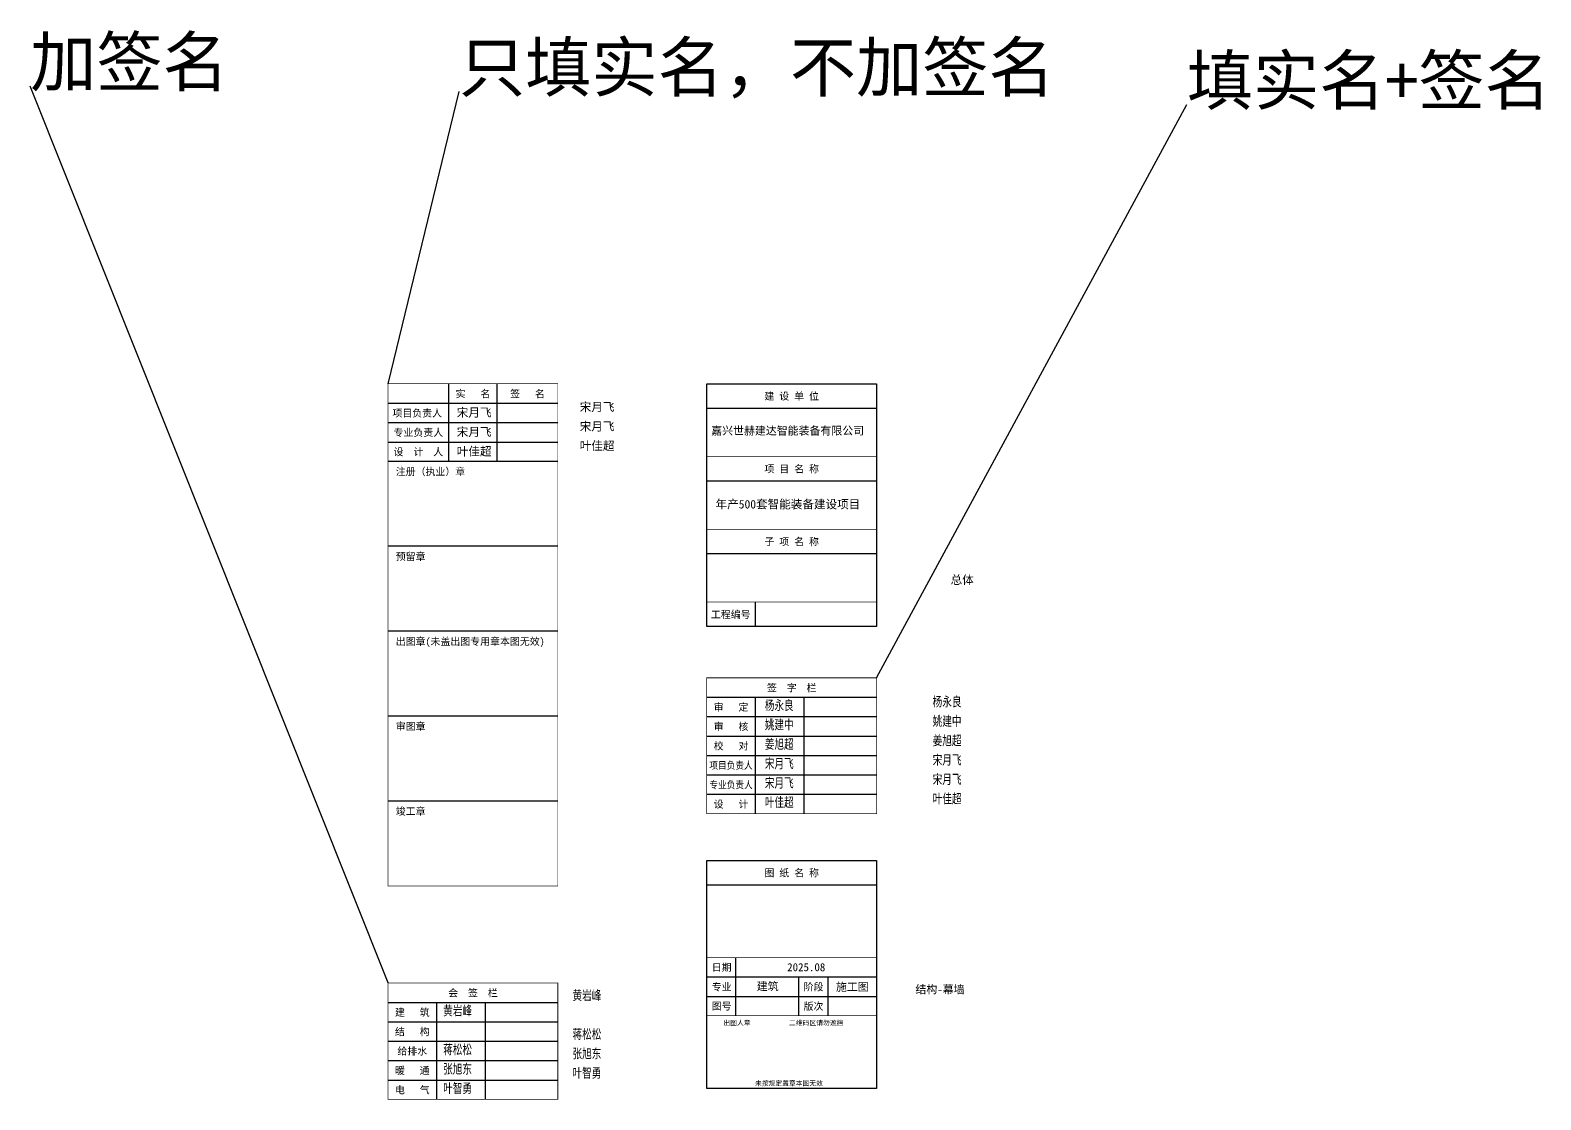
# Model space of a CAD drawing. Extents: x -599358 to 2865263, y -1062760 to 486533.
# Drawn here: x 2802990 to 2865263, y -747795 to -703706 of the extents above; entities that cross this region are included whole.
import ezdxf
from ezdxf.enums import TextEntityAlignment as Align

# ---------------------------------------------------------------- set-up
doc = ezdxf.new("R2010")
doc.units = 0
doc.layers.add('0-cxFrame', color=155, linetype='Continuous')
doc.layers.add('qianming', color=155, linetype='Continuous')
doc.styles.add('BZHZ', font='bzxw', dxfattribs={"width": 0.8, "bigfont": 'bzhz'})
doc.styles.add('cx_biaoti', font='')
doc.styles.add('cx_tuming', font='simhei.ttf')
doc.styles.add('图框宋体', font='', dxfattribs={"width": 0.75})
doc.styles.add('黑体', font='simhei.ttf')
doc.styles.get('cx_biaoti').set_extended_font_data('SimSun')
doc.styles.get('图框宋体').set_extended_font_data('SimSun')

# ---------------------------------------------------------------- blocks, each defined once
blk = doc.blocks.new('zjcx_lan_xinxi(Dragon)')
for p, q in [((7000, -3200), (0, -3200)), ((7000, -6700), (0, -6700)), ((7000, -10200), (0, -10200)), ((7000, -13700), (0, -13700)), ((7000, -17200), (0, -17200))]:
    blk.add_line(p, q)
at = {"const_width": 25}
blk.add_lwpolyline([(0, -20700), (7000, -20700), (7000, 0), (0, 0)], close=True, dxfattribs=at)
for points in [[(2500, -3200), (2500, 0)], [(4500, -3200), (4500, 0)], [(0, -800), (7000, -800)], [(0, -1600), (7000, -1600)], [(0, -2400), (7000, -2400)]]:
    blk.add_lwpolyline(points)
for points in [[(7000, -3200), (7000, 0)], [(0, -3200), (7000, -3200)], [(0, -20700), (7000, -20700), (7000, -3200)], [(0, -20700), (7000, -20700)]]:
    blk.add_lwpolyline(points, dxfattribs=at)
at = {"style": '图框宋体'}
for s, p in [('实   名', (3500, -400)), ('签   名', (5750, -400)), ('项目负责人', (1204, -1200)), ('专业负责人', (1250, -2000)), ('设  计  人', (1250, -2800))]:
    blk.add_text(s, height=300, dxfattribs=at).set_placement(p, align=Align.MIDDLE)
for s, p in [('注册（执业）章', (318, -3771)), ('预留章', (318, -7271)), ('出图章(未盖出图专用章本图无效)', (318, -10771)), ('审图章', (318, -14271)), ('竣工章', (318, -17771))]:
    blk.add_text(s, height=300, dxfattribs=at).set_placement(p)
blk = doc.blocks.new('T-信息(Dragon)')
at = {"layer": '0-cxFrame'}
blk.add_blockref('zjcx_lan_xinxi(Dragon)', (0, 0), dxfattribs=at)
at = {"layer": 'qianming', "color": 3, "style": 'cx_biaoti'}
for s, p in [('宋月飞', (3550, -1186)), ('宋月飞', (3550, -1986)), ('叶佳超', (3550, -2786))]:
    blk.add_text(s, height=350, dxfattribs=at).set_placement(p, align=Align.MIDDLE_CENTER)
blk = doc.blocks.new('zjcx_lan_huiqian(Dragon)')
for p, q in [((-7000, -800), (0, -800)), ((-5000, -800), (-5000, -4800)), ((-3000, -800), (-3000, -4800)), ((-7000, -1600), (0, -1600)), ((-7000, -2400), (0, -2400)), ((-7000, -3200), (0, -3200)), ((-7000, -4000), (0, -4000))]:
    blk.add_line(p, q)
at = {"const_width": 30}
blk.add_lwpolyline([(-7000, 0), (0, 0)], dxfattribs=at)
blk.add_lwpolyline([(-7000, 0), (0, 0), (0, -4800), (-7000, -4800)], close=True, dxfattribs=at)
at = {"style": 'cx_biaoti'}
for s, p in [('会  签  栏', (-3500, -400)), ('建   筑', (-6000, -1200)), ('结   构', (-6000, -2000)), ('给排水', (-6000, -2800)), ('暖   通', (-6000, -3600)), ('电   气', (-6000, -4400))]:
    blk.add_text(s, height=300, dxfattribs=at).set_placement(p, align=Align.MIDDLE)
blk = doc.blocks.new('T-汇签(Dragon)')
at = {"layer": '0-cxFrame'}
blk.add_blockref('zjcx_lan_huiqian(Dragon)', (0, 0), dxfattribs=at)
at = {"layer": 'qianming', "style": 'BZHZ', "width": 0.8}
for s, p in [('黄岩峰', (-4132, -1132)), ('蒋松松', (-4132, -2732)), ('张旭东', (-4132, -3532)), ('叶智勇', (-4132, -4332))]:
    blk.add_text(s, height=450, dxfattribs=at).set_placement(p, align=Align.MIDDLE)
blk = doc.blocks.new('zjcx_lan_qianzi(Dragon)')
for p, q in [((-7000, 4800), (0, 4800)), ((-5000, 4800), (-5000, 0)), ((-3000, 4800), (-3000, 0)), ((-7000, 4000), (0, 4000)), ((-7000, 3200), (0, 3200)), ((-7000, 2400), (0, 2400)), ((-7000, 1600), (0, 1600)), ((-7000, 800), (0, 800))]:
    blk.add_line(p, q)
at = {"const_width": 30}
blk.add_lwpolyline([(-7000, 5600), (0, 5600)], dxfattribs=at)
blk.add_lwpolyline([(-7000, 5600), (0, 5600), (0, 0), (-7000, 0)], close=True, dxfattribs=at)
at = {"style": 'cx_biaoti'}
for s, p in [('签  字  栏', (-3500, 5200)), ('审   定', (-6000, 4400)), ('审   核', (-6000, 3600)), ('校   对', (-6000, 2800)), ('设   计', (-6000, 400))]:
    blk.add_text(s, height=300, dxfattribs=at).set_placement(p, align=Align.MIDDLE)
at = {"style": 'cx_biaoti', "width": 0.85}
for s, p in [('项目负责人', (-6000, 2000)), ('专业负责人', (-6000, 1200))]:
    blk.add_text(s, height=300, dxfattribs=at).set_placement(p, align=Align.MIDDLE)
blk = doc.blocks.new('T-签字(Dragon)')
at = {"layer": '0-cxFrame'}
blk.add_blockref('zjcx_lan_qianzi(Dragon)', (0, 0), dxfattribs=at)
at = {"layer": 'qianming', "style": 'BZHZ', "width": 0.8}
for s, p in [('杨永良', (-4014, 4478)), ('姚建中', (-4014, 3678)), ('姜旭超', (-4014, 2878)), ('宋月飞', (-4014, 2078)), ('宋月飞', (-4014, 1278)), ('叶佳超', (-4014, 478))]:
    blk.add_text(s, height=450, dxfattribs=at).set_placement(p, align=Align.MIDDLE)
blk = doc.blocks.new('zjcx_lan_tuming(Dragon)')
for p, q in [((-7000, 8400), (0, 8400)), ((-5800, 3000), (-5800, 5400)), ((-7000, 4600), (0, 4600)), ((-3200, 3000), (-3200, 4600)), ((-2000, 3000), (-2000, 4600)), ((-7000, 3800), (0, 3800))]:
    blk.add_line(p, q)
at = {"const_width": 30}
for points in [[(-7000, 9400), (0, 9400)], [(-7000, 5400), (0, 5400)], [(-7000, 3000), (0, 3000)], [(-7000, 0), (0, 0)]]:
    blk.add_lwpolyline(points, dxfattribs=at)
blk.add_lwpolyline([(-7000, 9400), (0, 9400), (0, 0), (-7000, 0)], close=True)
at = {"style": 'cx_biaoti'}
for s, p in [('图 纸 名 称', (-3500, 8900)), ('日期', (-6388, 5000)), ('专业', (-6388, 4200)), ('阶段', (-2600, 4200)), ('图号', (-6388, 3400)), ('版次', (-2600, 3400))]:
    blk.add_text(s, height=300, dxfattribs=at).set_placement(p, align=Align.MIDDLE)
for s, p in [('出图人章', (-6316, 2607)), ('二维码区请勿遮挡', (-3609, 2607)), ('未按规定盖章本图无效', (-5013, 120))]:
    blk.add_text(s, height=200, dxfattribs=at).set_placement(p)
blk = doc.blocks.new('T-图签(Dragon)')
blk.add_blockref('zjcx_lan_tuming(Dragon)', (0, 0))
at = {"color": 3, "style": 'cx_biaoti'}
for s, p in [('2025.08', (-2900, 5000)), ('建筑 ', (-4380, 4228)), ('施工图', (-1000, 4200))]:
    blk.add_text(s, height=330, dxfattribs=at).set_placement(p, align=Align.MIDDLE)
blk = doc.blocks.new('zjcx_lan_xiangmu(Dragon)')
for p, q in [((-7000, 9000), (0, 9000)), ((-7000, 6000), (0, 6000)), ((-7000, 3000), (0, 3000)), ((-5000, 1000), (-5000, 0))]:
    blk.add_line(p, q)
at = {"const_width": 30}
for points in [[(-7000, 10000), (0, 10000)], [(-7000, 7000), (0, 7000)], [(-7000, 7000), (0, 7000)], [(-7000, 4000), (0, 4000)], [(-7000, 4000), (0, 4000)], [(-7000, 1000), (0, 1000)], [(-7000, 0), (0, 0)]]:
    blk.add_lwpolyline(points, dxfattribs=at)
blk.add_lwpolyline([(-7000, 10000), (0, 10000), (0, 0), (-7000, 0)], close=True)
at = {"style": 'cx_biaoti'}
for s, p in [('建 设 单 位', (-3500, 9500)), ('项 目 名 称', (-3500, 6500)), ('子 项 名 称', (-3500, 3500)), ('工程编号', (-6013, 500))]:
    blk.add_text(s, height=300, dxfattribs=at).set_placement(p, align=Align.MIDDLE)
blk = doc.blocks.new('T-项目(Dragon)')
blk.add_blockref('zjcx_lan_xiangmu(Dragon)', (0, 0))
at = {"color": 3, "style": 'cx_tuming'}
for s, height, p in [('嘉兴世赫建达智能装备有限公司', 330, (-6816, 7901)), ('年产500套智能装备建设项目 ', 350, (-6638, 4859))]:
    blk.add_text(s, height=height, dxfattribs=at).set_placement(p)

msp = doc.modelspace()

# ---------------------------------------------------------------- linework, layer by layer
for p, q in [((2817741.2, -742980.1), (2802989.8, -706010.7)), ((2817741.2, -718280.1), (2820669.7, -706229.7)), ((2837881.4, -730401), (2850674, -706771.4))]:
    msp.add_line(p, q)

# ---------------------------------------------------------------- block references
at = {"layer": '0-cxFrame'}
for name, p in [('T-信息(Dragon)', (2817741.2, -718280.1)), ('T-项目(Dragon)', (2837881.4, -728280)), ('T-签字(Dragon)', (2837881.4, -736001)), ('T-图签(Dragon)', (2837881.4, -747332)), ('T-汇签(Dragon)', (2824741.2, -742980.1))]:
    msp.add_blockref(name, p, dxfattribs=at)

# ---------------------------------------------------------------- texts
at = {"style": '黑体'}
for s, p in [('加签名', (2802989.8, -706010.7)), ('只填实名，不加签名', (2820669.7, -706229.7)), ('填实名+签名', (2850674, -706771.4))]:
    msp.add_text(s, height=2000, dxfattribs=at).set_placement(p)
at = {"color": 3, "style": 'cx_tuming'}
msp.add_text('总体', height=350, dxfattribs=at).set_placement((2840933.4, -726539.9))
at = {"color": 3, "style": 'cx_biaoti'}
msp.add_text('结构-幕墙 ', height=330, dxfattribs=at).set_placement((2840607.5, -743233.5), align=Align.MIDDLE)
at = {"layer": 'qianming', "color": 3, "style": 'cx_biaoti'}
for s, p in [('宋月飞', (2826360, -719237.5)), ('宋月飞', (2826360, -720037.5)), ('叶佳超', (2826360, -720837.5))]:
    msp.add_text(s, height=350, dxfattribs=at).set_placement(p, align=Align.MIDDLE_CENTER)
at = {"layer": 'qianming', "style": 'BZHZ', "width": 0.8}
for s, p in [('杨永良', (2840788.1, -731374.6)), ('姚建中', (2840788.1, -732174.6)), ('姜旭超', (2840788.1, -732974.6)), ('宋月飞', (2840788.1, -733774.6)), ('宋月飞', (2840788.1, -734574.6)), ('叶佳超', (2840788.1, -735374.6)), ('黄岩峰', (2825940.3, -743479.3)), ('蒋松松', (2825940.3, -745079.3)), ('张旭东', (2825940.3, -745879.3)), ('叶智勇', (2825940.3, -746679.3))]:
    msp.add_text(s, height=450, dxfattribs=at).set_placement(p, align=Align.MIDDLE)

doc.saveas('drawing.dxf')
